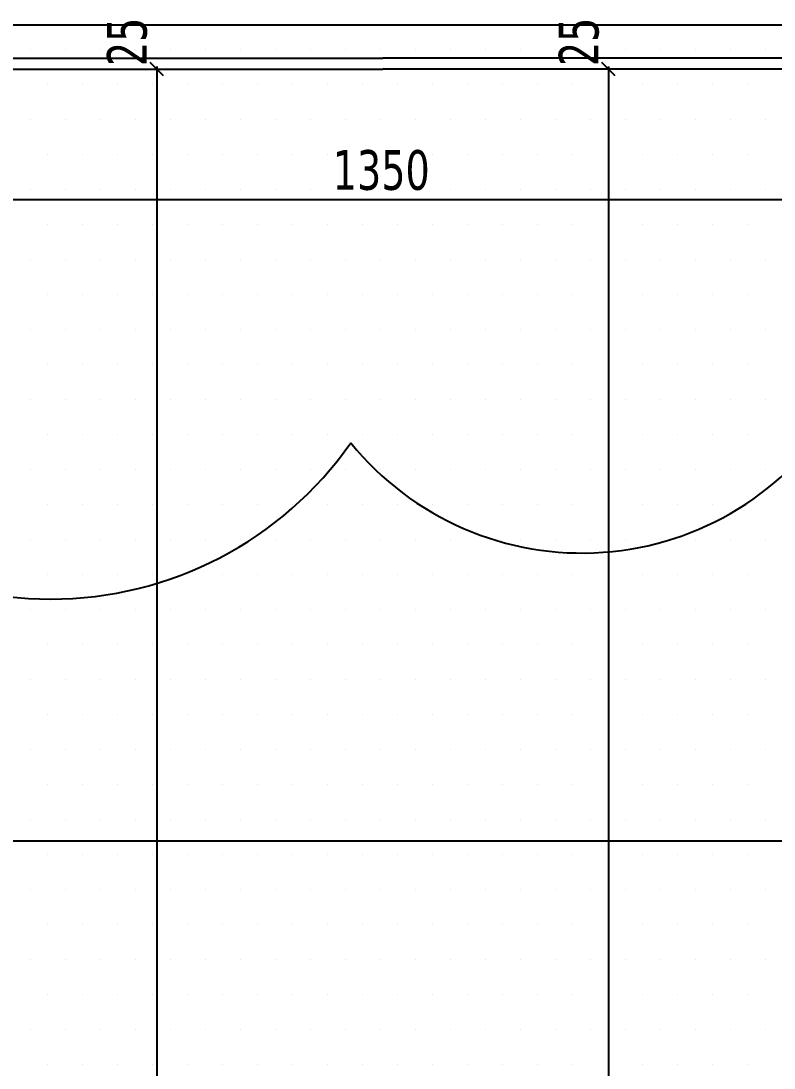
# Model space of a CAD drawing. Header units: millimetres. Extents: x 43168.9 to 43194.6, y -25545.1 to -25543.4.
# Drawn here: x 43175.3731 to 43175.4414, y -25544.0045 to -25543.9095 of the extents above; entities that cross this region are included whole.
import ezdxf

# ---------------------------------------------------------------- set-up
doc = ezdxf.new("R2010")
doc.units = ezdxf.units.MM
doc.header["$LTSCALE"] = 200
doc.linetypes.add('DASHDOT2', pattern=[0.5, 0.25, -0.125, 0, -0.125])
for name, color, linetype in [('aks_sgh', 5, 'DASHDOT2'), ('cam_sgh', 1, 'Continuous'), ('olcudis_sgh', 185, 'Continuous'), ('olcuic_sgh', 183, 'Continuous'), ('tarama-zemin_sgh', 197, 'Continuous')]:
    doc.layers.add(name, color=color, linetype=linetype)
doc.styles.add('dim', font='VERDANA.TTF', dxfattribs={"width": 0.7})

msp = doc.modelspace()

# ---------------------------------------------------------------- linework, layer by layer
at = {"color": 0, "linetype": 'ByBlock', "lineweight": -2}
for p, q in [((43175.385997, -25543.91451), (43175.384797, -25543.91331)), ((43175.385997, -25543.91451), (43175.384797, -25543.91331)), ((43175.426961, -25543.91451), (43175.425761, -25543.91331)), ((43175.426961, -25543.91451), (43175.425761, -25543.91331))]:
    msp.add_line(p, q, dxfattribs=at)
msp.add_line((43175.402982, -25543.9478), (43175.402982, -25543.9478))
for centre, radius, start, end in [((43175.423962, -25543.93076), 0.027028, 219.08336, 329.08336), ((43175.375772, -25543.928747), 0.033218, 215, 325)]:
    msp.add_arc(centre, radius, start, end)
at = {"layer": 'aks_sgh'}
for p, q in [((43175.80688, -25543.90991), (43175.004878, -25543.90991)), ((43175.80688, -25543.983919), (43175.004878, -25543.983919))]:
    msp.add_line(p, q, dxfattribs=at)
at = {"layer": 'cam_sgh'}
for p, q in [((43175.269879, -25543.91291), (43175.405879, -25543.91291)), ((43175.541879, -25543.91291), (43175.405879, -25543.91291)), ((43175.270879, -25543.91391), (43175.405879, -25543.91391)), ((43175.540879, -25543.91391), (43175.405879, -25543.91391))]:
    msp.add_line(p, q, dxfattribs=at)
at = {"layer": 'olcudis_sgh'}
msp.add_line((43175.541129, -25543.925757), (43175.270629, -25543.925757), dxfattribs=at)
at = {"layer": 'olcuic_sgh'}
for p, q in [((43175.377956, -25543.91391), (43175.386397, -25543.91391)), ((43175.377956, -25543.91391), (43175.386397, -25543.91391)), ((43175.385397, -25543.91366), (43175.385397, -25544.465169)), ((43175.385397, -25543.91391), (43175.385397, -25543.91511)), ((43175.433802, -25543.91391), (43175.425361, -25543.91391)), ((43175.433802, -25543.91391), (43175.425361, -25543.91391)), ((43175.426361, -25543.91366), (43175.426361, -25544.465169)), ((43175.426361, -25543.91391), (43175.426361, -25543.91511))]:
    msp.add_line(p, q, dxfattribs=at)
at = {"layer": 'tarama-zemin_sgh'}
for p, q in [((43175.3739, -25543.9121), (43175.3739, -25543.9121)), ((43175.377075, -25543.9121), (43175.377075, -25543.9121)), ((43175.38025, -25543.9121), (43175.38025, -25543.9121)), ((43175.383425, -25543.9121), (43175.383425, -25543.9121)), ((43175.3866, -25543.9121), (43175.3866, -25543.9121)), ((43175.389775, -25543.9121), (43175.389775, -25543.9121)), ((43175.39295, -25543.9121), (43175.39295, -25543.9121)), ((43175.396125, -25543.9121), (43175.396125, -25543.9121)), ((43175.3993, -25543.9121), (43175.3993, -25543.9121)), ((43175.402475, -25543.9121), (43175.402475, -25543.9121)), ((43175.40565, -25543.9121), (43175.40565, -25543.9121)), ((43175.408825, -25543.9121), (43175.408825, -25543.9121)), ((43175.412, -25543.9121), (43175.412, -25543.9121)), ((43175.415175, -25543.9121), (43175.415175, -25543.9121)), ((43175.41835, -25543.9121), (43175.41835, -25543.9121)), ((43175.421525, -25543.9121), (43175.421525, -25543.9121)), ((43175.4247, -25543.9121), (43175.4247, -25543.9121)), ((43175.427875, -25543.9121), (43175.427875, -25543.9121)), ((43175.43105, -25543.9121), (43175.43105, -25543.9121)), ((43175.434225, -25543.9121), (43175.434225, -25543.9121)), ((43175.4374, -25543.9121), (43175.4374, -25543.9121)), ((43175.440575, -25543.9121), (43175.440575, -25543.9121)), ((43175.375487, -25543.915275), (43175.375487, -25543.915275)), ((43175.378662, -25543.915275), (43175.378662, -25543.915275)), ((43175.381837, -25543.915275), (43175.381837, -25543.915275)), ((43175.385012, -25543.915275), (43175.385012, -25543.915275)), ((43175.388187, -25543.915275), (43175.388187, -25543.915275)), ((43175.391362, -25543.915275), (43175.391362, -25543.915275)), ((43175.394537, -25543.915275), (43175.394537, -25543.915275)), ((43175.397712, -25543.915275), (43175.397712, -25543.915275)), ((43175.400887, -25543.915275), (43175.400887, -25543.915275)), ((43175.404062, -25543.915275), (43175.404062, -25543.915275)), ((43175.407237, -25543.915275), (43175.407237, -25543.915275)), ((43175.410412, -25543.915275), (43175.410412, -25543.915275)), ((43175.413587, -25543.915275), (43175.413587, -25543.915275)), ((43175.416762, -25543.915275), (43175.416762, -25543.915275)), ((43175.419937, -25543.915275), (43175.419937, -25543.915275)), ((43175.423112, -25543.915275), (43175.423112, -25543.915275)), ((43175.426287, -25543.915275), (43175.426287, -25543.915275)), ((43175.429462, -25543.915275), (43175.429462, -25543.915275)), ((43175.432637, -25543.915275), (43175.432637, -25543.915275)), ((43175.435812, -25543.915275), (43175.435812, -25543.915275)), ((43175.438987, -25543.915275), (43175.438987, -25543.915275)), ((43175.3739, -25543.91845), (43175.3739, -25543.91845)), ((43175.377075, -25543.91845), (43175.377075, -25543.91845)), ((43175.38025, -25543.91845), (43175.38025, -25543.91845)), ((43175.383425, -25543.91845), (43175.383425, -25543.91845)), ((43175.3866, -25543.91845), (43175.3866, -25543.91845)), ((43175.389775, -25543.91845), (43175.389775, -25543.91845)), ((43175.39295, -25543.91845), (43175.39295, -25543.91845)), ((43175.396125, -25543.91845), (43175.396125, -25543.91845)), ((43175.3993, -25543.91845), (43175.3993, -25543.91845)), ((43175.402475, -25543.91845), (43175.402475, -25543.91845)), ((43175.40565, -25543.91845), (43175.40565, -25543.91845)), ((43175.408825, -25543.91845), (43175.408825, -25543.91845)), ((43175.412, -25543.91845), (43175.412, -25543.91845)), ((43175.415175, -25543.91845), (43175.415175, -25543.91845)), ((43175.41835, -25543.91845), (43175.41835, -25543.91845)), ((43175.421525, -25543.91845), (43175.421525, -25543.91845)), ((43175.4247, -25543.91845), (43175.4247, -25543.91845)), ((43175.427875, -25543.91845), (43175.427875, -25543.91845)), ((43175.43105, -25543.91845), (43175.43105, -25543.91845)), ((43175.434225, -25543.91845), (43175.434225, -25543.91845)), ((43175.4374, -25543.91845), (43175.4374, -25543.91845)), ((43175.440575, -25543.91845), (43175.440575, -25543.91845)), ((43175.375487, -25543.921625), (43175.375487, -25543.921625)), ((43175.378662, -25543.921625), (43175.378662, -25543.921625)), ((43175.381837, -25543.921625), (43175.381837, -25543.921625)), ((43175.385012, -25543.921625), (43175.385012, -25543.921625)), ((43175.388187, -25543.921625), (43175.388187, -25543.921625)), ((43175.391362, -25543.921625), (43175.391362, -25543.921625)), ((43175.394537, -25543.921625), (43175.394537, -25543.921625)), ((43175.397712, -25543.921625), (43175.397712, -25543.921625)), ((43175.400887, -25543.921625), (43175.400887, -25543.921625)), ((43175.404062, -25543.921625), (43175.404062, -25543.921625)), ((43175.407237, -25543.921625), (43175.407237, -25543.921625)), ((43175.410412, -25543.921625), (43175.410412, -25543.921625)), ((43175.413587, -25543.921625), (43175.413587, -25543.921625)), ((43175.416762, -25543.921625), (43175.416762, -25543.921625)), ((43175.419937, -25543.921625), (43175.419937, -25543.921625)), ((43175.423112, -25543.921625), (43175.423112, -25543.921625)), ((43175.426287, -25543.921625), (43175.426287, -25543.921625)), ((43175.429462, -25543.921625), (43175.429462, -25543.921625)), ((43175.432637, -25543.921625), (43175.432637, -25543.921625)), ((43175.435812, -25543.921625), (43175.435812, -25543.921625)), ((43175.438987, -25543.921625), (43175.438987, -25543.921625)), ((43175.3739, -25543.9248), (43175.3739, -25543.9248)), ((43175.377075, -25543.9248), (43175.377075, -25543.9248)), ((43175.38025, -25543.9248), (43175.38025, -25543.9248)), ((43175.383425, -25543.9248), (43175.383425, -25543.9248)), ((43175.3866, -25543.9248), (43175.3866, -25543.9248)), ((43175.389775, -25543.9248), (43175.389775, -25543.9248)), ((43175.39295, -25543.9248), (43175.39295, -25543.9248)), ((43175.396125, -25543.9248), (43175.396125, -25543.9248)), ((43175.3993, -25543.9248), (43175.3993, -25543.9248)), ((43175.402475, -25543.9248), (43175.402475, -25543.9248)), ((43175.40565, -25543.9248), (43175.40565, -25543.9248)), ((43175.408825, -25543.9248), (43175.408825, -25543.9248)), ((43175.412, -25543.9248), (43175.412, -25543.9248)), ((43175.415175, -25543.9248), (43175.415175, -25543.9248)), ((43175.41835, -25543.9248), (43175.41835, -25543.9248)), ((43175.421525, -25543.9248), (43175.421525, -25543.9248)), ((43175.4247, -25543.9248), (43175.4247, -25543.9248)), ((43175.427875, -25543.9248), (43175.427875, -25543.9248)), ((43175.43105, -25543.9248), (43175.43105, -25543.9248)), ((43175.434225, -25543.9248), (43175.434225, -25543.9248)), ((43175.4374, -25543.9248), (43175.4374, -25543.9248)), ((43175.440575, -25543.9248), (43175.440575, -25543.9248)), ((43175.375487, -25543.927975), (43175.375487, -25543.927975)), ((43175.378662, -25543.927975), (43175.378662, -25543.927975)), ((43175.381837, -25543.927975), (43175.381837, -25543.927975)), ((43175.385012, -25543.927975), (43175.385012, -25543.927975)), ((43175.388187, -25543.927975), (43175.388187, -25543.927975)), ((43175.391362, -25543.927975), (43175.391362, -25543.927975)), ((43175.394537, -25543.927975), (43175.394537, -25543.927975)), ((43175.397712, -25543.927975), (43175.397712, -25543.927975)), ((43175.400887, -25543.927975), (43175.400887, -25543.927975)), ((43175.404062, -25543.927975), (43175.404062, -25543.927975)), ((43175.407237, -25543.927975), (43175.407237, -25543.927975)), ((43175.410412, -25543.927975), (43175.410412, -25543.927975)), ((43175.413587, -25543.927975), (43175.413587, -25543.927975)), ((43175.416762, -25543.927975), (43175.416762, -25543.927975)), ((43175.419937, -25543.927975), (43175.419937, -25543.927975)), ((43175.423112, -25543.927975), (43175.423112, -25543.927975)), ((43175.426287, -25543.927975), (43175.426287, -25543.927975)), ((43175.429462, -25543.927975), (43175.429462, -25543.927975)), ((43175.432637, -25543.927975), (43175.432637, -25543.927975)), ((43175.435812, -25543.927975), (43175.435812, -25543.927975)), ((43175.438987, -25543.927975), (43175.438987, -25543.927975)), ((43175.3739, -25543.93115), (43175.3739, -25543.93115)), ((43175.377075, -25543.93115), (43175.377075, -25543.93115)), ((43175.38025, -25543.93115), (43175.38025, -25543.93115)), ((43175.383425, -25543.93115), (43175.383425, -25543.93115)), ((43175.3866, -25543.93115), (43175.3866, -25543.93115)), ((43175.389775, -25543.93115), (43175.389775, -25543.93115)), ((43175.39295, -25543.93115), (43175.39295, -25543.93115)), ((43175.396125, -25543.93115), (43175.396125, -25543.93115)), ((43175.3993, -25543.93115), (43175.3993, -25543.93115)), ((43175.402475, -25543.93115), (43175.402475, -25543.93115)), ((43175.40565, -25543.93115), (43175.40565, -25543.93115)), ((43175.408825, -25543.93115), (43175.408825, -25543.93115)), ((43175.412, -25543.93115), (43175.412, -25543.93115)), ((43175.415175, -25543.93115), (43175.415175, -25543.93115)), ((43175.41835, -25543.93115), (43175.41835, -25543.93115)), ((43175.421525, -25543.93115), (43175.421525, -25543.93115)), ((43175.4247, -25543.93115), (43175.4247, -25543.93115)), ((43175.427875, -25543.93115), (43175.427875, -25543.93115)), ((43175.43105, -25543.93115), (43175.43105, -25543.93115)), ((43175.434225, -25543.93115), (43175.434225, -25543.93115)), ((43175.4374, -25543.93115), (43175.4374, -25543.93115)), ((43175.440575, -25543.93115), (43175.440575, -25543.93115)), ((43175.375487, -25543.934325), (43175.375487, -25543.934325)), ((43175.378662, -25543.934325), (43175.378662, -25543.934325)), ((43175.381837, -25543.934325), (43175.381837, -25543.934325)), ((43175.385012, -25543.934325), (43175.385012, -25543.934325)), ((43175.388187, -25543.934325), (43175.388187, -25543.934325)), ((43175.391362, -25543.934325), (43175.391362, -25543.934325)), ((43175.394537, -25543.934325), (43175.394537, -25543.934325)), ((43175.397712, -25543.934325), (43175.397712, -25543.934325)), ((43175.400887, -25543.934325), (43175.400887, -25543.934325)), ((43175.404062, -25543.934325), (43175.404062, -25543.934325)), ((43175.407237, -25543.934325), (43175.407237, -25543.934325)), ((43175.410412, -25543.934325), (43175.410412, -25543.934325)), ((43175.413587, -25543.934325), (43175.413587, -25543.934325)), ((43175.416762, -25543.934325), (43175.416762, -25543.934325)), ((43175.419937, -25543.934325), (43175.419937, -25543.934325)), ((43175.423112, -25543.934325), (43175.423112, -25543.934325)), ((43175.426287, -25543.934325), (43175.426287, -25543.934325)), ((43175.429462, -25543.934325), (43175.429462, -25543.934325)), ((43175.432637, -25543.934325), (43175.432637, -25543.934325)), ((43175.435812, -25543.934325), (43175.435812, -25543.934325)), ((43175.438987, -25543.934325), (43175.438987, -25543.934325)), ((43175.3739, -25543.9375), (43175.3739, -25543.9375)), ((43175.377075, -25543.9375), (43175.377075, -25543.9375)), ((43175.38025, -25543.9375), (43175.38025, -25543.9375)), ((43175.383425, -25543.9375), (43175.383425, -25543.9375)), ((43175.3866, -25543.9375), (43175.3866, -25543.9375)), ((43175.389775, -25543.9375), (43175.389775, -25543.9375)), ((43175.39295, -25543.9375), (43175.39295, -25543.9375)), ((43175.396125, -25543.9375), (43175.396125, -25543.9375)), ((43175.3993, -25543.9375), (43175.3993, -25543.9375)), ((43175.402475, -25543.9375), (43175.402475, -25543.9375)), ((43175.40565, -25543.9375), (43175.40565, -25543.9375)), ((43175.408825, -25543.9375), (43175.408825, -25543.9375)), ((43175.412, -25543.9375), (43175.412, -25543.9375)), ((43175.415175, -25543.9375), (43175.415175, -25543.9375)), ((43175.41835, -25543.9375), (43175.41835, -25543.9375)), ((43175.421525, -25543.9375), (43175.421525, -25543.9375)), ((43175.4247, -25543.9375), (43175.4247, -25543.9375)), ((43175.427875, -25543.9375), (43175.427875, -25543.9375)), ((43175.43105, -25543.9375), (43175.43105, -25543.9375)), ((43175.434225, -25543.9375), (43175.434225, -25543.9375)), ((43175.4374, -25543.9375), (43175.4374, -25543.9375)), ((43175.440575, -25543.9375), (43175.440575, -25543.9375)), ((43175.375487, -25543.940675), (43175.375487, -25543.940675)), ((43175.378662, -25543.940675), (43175.378662, -25543.940675)), ((43175.381837, -25543.940675), (43175.381837, -25543.940675)), ((43175.385012, -25543.940675), (43175.385012, -25543.940675)), ((43175.388187, -25543.940675), (43175.388187, -25543.940675)), ((43175.391362, -25543.940675), (43175.391362, -25543.940675)), ((43175.394537, -25543.940675), (43175.394537, -25543.940675)), ((43175.397712, -25543.940675), (43175.397712, -25543.940675)), ((43175.400887, -25543.940675), (43175.400887, -25543.940675)), ((43175.404062, -25543.940675), (43175.404062, -25543.940675)), ((43175.407237, -25543.940675), (43175.407237, -25543.940675)), ((43175.410412, -25543.940675), (43175.410412, -25543.940675)), ((43175.413587, -25543.940675), (43175.413587, -25543.940675)), ((43175.416762, -25543.940675), (43175.416762, -25543.940675)), ((43175.419937, -25543.940675), (43175.419937, -25543.940675)), ((43175.423112, -25543.940675), (43175.423112, -25543.940675)), ((43175.426287, -25543.940675), (43175.426287, -25543.940675)), ((43175.429462, -25543.940675), (43175.429462, -25543.940675)), ((43175.432637, -25543.940675), (43175.432637, -25543.940675)), ((43175.435812, -25543.940675), (43175.435812, -25543.940675)), ((43175.438987, -25543.940675), (43175.438987, -25543.940675)), ((43175.3739, -25543.94385), (43175.3739, -25543.94385)), ((43175.377075, -25543.94385), (43175.377075, -25543.94385)), ((43175.38025, -25543.94385), (43175.38025, -25543.94385)), ((43175.383425, -25543.94385), (43175.383425, -25543.94385)), ((43175.3866, -25543.94385), (43175.3866, -25543.94385)), ((43175.389775, -25543.94385), (43175.389775, -25543.94385)), ((43175.39295, -25543.94385), (43175.39295, -25543.94385)), ((43175.396125, -25543.94385), (43175.396125, -25543.94385)), ((43175.3993, -25543.94385), (43175.3993, -25543.94385)), ((43175.402475, -25543.94385), (43175.402475, -25543.94385)), ((43175.40565, -25543.94385), (43175.40565, -25543.94385)), ((43175.408825, -25543.94385), (43175.408825, -25543.94385)), ((43175.412, -25543.94385), (43175.412, -25543.94385)), ((43175.415175, -25543.94385), (43175.415175, -25543.94385)), ((43175.41835, -25543.94385), (43175.41835, -25543.94385)), ((43175.421525, -25543.94385), (43175.421525, -25543.94385)), ((43175.4247, -25543.94385), (43175.4247, -25543.94385)), ((43175.427875, -25543.94385), (43175.427875, -25543.94385)), ((43175.43105, -25543.94385), (43175.43105, -25543.94385)), ((43175.434225, -25543.94385), (43175.434225, -25543.94385)), ((43175.4374, -25543.94385), (43175.4374, -25543.94385)), ((43175.440575, -25543.94385), (43175.440575, -25543.94385)), ((43175.375487, -25543.947025), (43175.375487, -25543.947025)), ((43175.378662, -25543.947025), (43175.378662, -25543.947025)), ((43175.381837, -25543.947025), (43175.381837, -25543.947025)), ((43175.385012, -25543.947025), (43175.385012, -25543.947025)), ((43175.388187, -25543.947025), (43175.388187, -25543.947025)), ((43175.391362, -25543.947025), (43175.391362, -25543.947025)), ((43175.394537, -25543.947025), (43175.394537, -25543.947025)), ((43175.397712, -25543.947025), (43175.397712, -25543.947025)), ((43175.400887, -25543.947025), (43175.400887, -25543.947025)), ((43175.404062, -25543.947025), (43175.404062, -25543.947025)), ((43175.407237, -25543.947025), (43175.407237, -25543.947025)), ((43175.410412, -25543.947025), (43175.410412, -25543.947025)), ((43175.413587, -25543.947025), (43175.413587, -25543.947025)), ((43175.416762, -25543.947025), (43175.416762, -25543.947025)), ((43175.419937, -25543.947025), (43175.419937, -25543.947025)), ((43175.423112, -25543.947025), (43175.423112, -25543.947025)), ((43175.426287, -25543.947025), (43175.426287, -25543.947025)), ((43175.429462, -25543.947025), (43175.429462, -25543.947025)), ((43175.432637, -25543.947025), (43175.432637, -25543.947025)), ((43175.435812, -25543.947025), (43175.435812, -25543.947025)), ((43175.438987, -25543.947025), (43175.438987, -25543.947025)), ((43175.3739, -25543.9502), (43175.3739, -25543.9502)), ((43175.377075, -25543.9502), (43175.377075, -25543.9502)), ((43175.38025, -25543.9502), (43175.38025, -25543.9502)), ((43175.383425, -25543.9502), (43175.383425, -25543.9502)), ((43175.3866, -25543.9502), (43175.3866, -25543.9502)), ((43175.389775, -25543.9502), (43175.389775, -25543.9502)), ((43175.39295, -25543.9502), (43175.39295, -25543.9502)), ((43175.396125, -25543.9502), (43175.396125, -25543.9502)), ((43175.3993, -25543.9502), (43175.3993, -25543.9502)), ((43175.402475, -25543.9502), (43175.402475, -25543.9502)), ((43175.40565, -25543.9502), (43175.40565, -25543.9502)), ((43175.408825, -25543.9502), (43175.408825, -25543.9502)), ((43175.412, -25543.9502), (43175.412, -25543.9502)), ((43175.415175, -25543.9502), (43175.415175, -25543.9502)), ((43175.41835, -25543.9502), (43175.41835, -25543.9502)), ((43175.421525, -25543.9502), (43175.421525, -25543.9502)), ((43175.4247, -25543.9502), (43175.4247, -25543.9502)), ((43175.427875, -25543.9502), (43175.427875, -25543.9502)), ((43175.43105, -25543.9502), (43175.43105, -25543.9502)), ((43175.434225, -25543.9502), (43175.434225, -25543.9502)), ((43175.4374, -25543.9502), (43175.4374, -25543.9502)), ((43175.440575, -25543.9502), (43175.440575, -25543.9502)), ((43175.375487, -25543.953375), (43175.375487, -25543.953375)), ((43175.378662, -25543.953375), (43175.378662, -25543.953375)), ((43175.381837, -25543.953375), (43175.381837, -25543.953375)), ((43175.385012, -25543.953375), (43175.385012, -25543.953375)), ((43175.388187, -25543.953375), (43175.388187, -25543.953375)), ((43175.391362, -25543.953375), (43175.391362, -25543.953375)), ((43175.394537, -25543.953375), (43175.394537, -25543.953375)), ((43175.397712, -25543.953375), (43175.397712, -25543.953375)), ((43175.400887, -25543.953375), (43175.400887, -25543.953375)), ((43175.404062, -25543.953375), (43175.404062, -25543.953375)), ((43175.407237, -25543.953375), (43175.407237, -25543.953375)), ((43175.410412, -25543.953375), (43175.410412, -25543.953375)), ((43175.413587, -25543.953375), (43175.413587, -25543.953375)), ((43175.416762, -25543.953375), (43175.416762, -25543.953375)), ((43175.419937, -25543.953375), (43175.419937, -25543.953375)), ((43175.423112, -25543.953375), (43175.423112, -25543.953375)), ((43175.426287, -25543.953375), (43175.426287, -25543.953375)), ((43175.429462, -25543.953375), (43175.429462, -25543.953375)), ((43175.432637, -25543.953375), (43175.432637, -25543.953375)), ((43175.435812, -25543.953375), (43175.435812, -25543.953375)), ((43175.438987, -25543.953375), (43175.438987, -25543.953375)), ((43175.3739, -25543.95655), (43175.3739, -25543.95655)), ((43175.377075, -25543.95655), (43175.377075, -25543.95655)), ((43175.38025, -25543.95655), (43175.38025, -25543.95655)), ((43175.383425, -25543.95655), (43175.383425, -25543.95655)), ((43175.3866, -25543.95655), (43175.3866, -25543.95655)), ((43175.389775, -25543.95655), (43175.389775, -25543.95655)), ((43175.39295, -25543.95655), (43175.39295, -25543.95655)), ((43175.396125, -25543.95655), (43175.396125, -25543.95655)), ((43175.3993, -25543.95655), (43175.3993, -25543.95655)), ((43175.402475, -25543.95655), (43175.402475, -25543.95655)), ((43175.40565, -25543.95655), (43175.40565, -25543.95655)), ((43175.408825, -25543.95655), (43175.408825, -25543.95655)), ((43175.412, -25543.95655), (43175.412, -25543.95655)), ((43175.415175, -25543.95655), (43175.415175, -25543.95655)), ((43175.41835, -25543.95655), (43175.41835, -25543.95655)), ((43175.421525, -25543.95655), (43175.421525, -25543.95655)), ((43175.4247, -25543.95655), (43175.4247, -25543.95655)), ((43175.427875, -25543.95655), (43175.427875, -25543.95655)), ((43175.43105, -25543.95655), (43175.43105, -25543.95655)), ((43175.434225, -25543.95655), (43175.434225, -25543.95655)), ((43175.4374, -25543.95655), (43175.4374, -25543.95655)), ((43175.440575, -25543.95655), (43175.440575, -25543.95655)), ((43175.375487, -25543.959725), (43175.375487, -25543.959725)), ((43175.378662, -25543.959725), (43175.378662, -25543.959725)), ((43175.381837, -25543.959725), (43175.381837, -25543.959725)), ((43175.385012, -25543.959725), (43175.385012, -25543.959725)), ((43175.388187, -25543.959725), (43175.388187, -25543.959725)), ((43175.391362, -25543.959725), (43175.391362, -25543.959725)), ((43175.394537, -25543.959725), (43175.394537, -25543.959725)), ((43175.397712, -25543.959725), (43175.397712, -25543.959725)), ((43175.400887, -25543.959725), (43175.400887, -25543.959725)), ((43175.404062, -25543.959725), (43175.404062, -25543.959725)), ((43175.407237, -25543.959725), (43175.407237, -25543.959725)), ((43175.410412, -25543.959725), (43175.410412, -25543.959725)), ((43175.413587, -25543.959725), (43175.413587, -25543.959725)), ((43175.416762, -25543.959725), (43175.416762, -25543.959725)), ((43175.419937, -25543.959725), (43175.419937, -25543.959725)), ((43175.423112, -25543.959725), (43175.423112, -25543.959725)), ((43175.426287, -25543.959725), (43175.426287, -25543.959725)), ((43175.429462, -25543.959725), (43175.429462, -25543.959725)), ((43175.432637, -25543.959725), (43175.432637, -25543.959725)), ((43175.435812, -25543.959725), (43175.435812, -25543.959725)), ((43175.438987, -25543.959725), (43175.438987, -25543.959725)), ((43175.3739, -25543.9629), (43175.3739, -25543.9629)), ((43175.377075, -25543.9629), (43175.377075, -25543.9629)), ((43175.38025, -25543.9629), (43175.38025, -25543.9629)), ((43175.383425, -25543.9629), (43175.383425, -25543.9629)), ((43175.3866, -25543.9629), (43175.3866, -25543.9629)), ((43175.389775, -25543.9629), (43175.389775, -25543.9629)), ((43175.39295, -25543.9629), (43175.39295, -25543.9629)), ((43175.396125, -25543.9629), (43175.396125, -25543.9629)), ((43175.3993, -25543.9629), (43175.3993, -25543.9629)), ((43175.402475, -25543.9629), (43175.402475, -25543.9629)), ((43175.40565, -25543.9629), (43175.40565, -25543.9629)), ((43175.408825, -25543.9629), (43175.408825, -25543.9629)), ((43175.412, -25543.9629), (43175.412, -25543.9629)), ((43175.415175, -25543.9629), (43175.415175, -25543.9629)), ((43175.41835, -25543.9629), (43175.41835, -25543.9629)), ((43175.421525, -25543.9629), (43175.421525, -25543.9629)), ((43175.4247, -25543.9629), (43175.4247, -25543.9629)), ((43175.427875, -25543.9629), (43175.427875, -25543.9629)), ((43175.43105, -25543.9629), (43175.43105, -25543.9629)), ((43175.434225, -25543.9629), (43175.434225, -25543.9629)), ((43175.4374, -25543.9629), (43175.4374, -25543.9629)), ((43175.440575, -25543.9629), (43175.440575, -25543.9629)), ((43175.375487, -25543.966075), (43175.375487, -25543.966075)), ((43175.378662, -25543.966075), (43175.378662, -25543.966075)), ((43175.381837, -25543.966075), (43175.381837, -25543.966075)), ((43175.385012, -25543.966075), (43175.385012, -25543.966075)), ((43175.388187, -25543.966075), (43175.388187, -25543.966075)), ((43175.391362, -25543.966075), (43175.391362, -25543.966075)), ((43175.394537, -25543.966075), (43175.394537, -25543.966075)), ((43175.397712, -25543.966075), (43175.397712, -25543.966075)), ((43175.400887, -25543.966075), (43175.400887, -25543.966075)), ((43175.404062, -25543.966075), (43175.404062, -25543.966075)), ((43175.407237, -25543.966075), (43175.407237, -25543.966075)), ((43175.410412, -25543.966075), (43175.410412, -25543.966075)), ((43175.413587, -25543.966075), (43175.413587, -25543.966075)), ((43175.416762, -25543.966075), (43175.416762, -25543.966075)), ((43175.419937, -25543.966075), (43175.419937, -25543.966075)), ((43175.423112, -25543.966075), (43175.423112, -25543.966075)), ((43175.426287, -25543.966075), (43175.426287, -25543.966075)), ((43175.429462, -25543.966075), (43175.429462, -25543.966075)), ((43175.432637, -25543.966075), (43175.432637, -25543.966075)), ((43175.435812, -25543.966075), (43175.435812, -25543.966075)), ((43175.438987, -25543.966075), (43175.438987, -25543.966075)), ((43175.3739, -25543.96925), (43175.3739, -25543.96925)), ((43175.377075, -25543.96925), (43175.377075, -25543.96925)), ((43175.38025, -25543.96925), (43175.38025, -25543.96925)), ((43175.383425, -25543.96925), (43175.383425, -25543.96925)), ((43175.3866, -25543.96925), (43175.3866, -25543.96925)), ((43175.389775, -25543.96925), (43175.389775, -25543.96925)), ((43175.39295, -25543.96925), (43175.39295, -25543.96925)), ((43175.396125, -25543.96925), (43175.396125, -25543.96925)), ((43175.3993, -25543.96925), (43175.3993, -25543.96925)), ((43175.402475, -25543.96925), (43175.402475, -25543.96925)), ((43175.40565, -25543.96925), (43175.40565, -25543.96925)), ((43175.408825, -25543.96925), (43175.408825, -25543.96925)), ((43175.412, -25543.96925), (43175.412, -25543.96925)), ((43175.415175, -25543.96925), (43175.415175, -25543.96925)), ((43175.41835, -25543.96925), (43175.41835, -25543.96925)), ((43175.421525, -25543.96925), (43175.421525, -25543.96925)), ((43175.4247, -25543.96925), (43175.4247, -25543.96925)), ((43175.427875, -25543.96925), (43175.427875, -25543.96925)), ((43175.43105, -25543.96925), (43175.43105, -25543.96925)), ((43175.434225, -25543.96925), (43175.434225, -25543.96925)), ((43175.4374, -25543.96925), (43175.4374, -25543.96925)), ((43175.440575, -25543.96925), (43175.440575, -25543.96925)), ((43175.375487, -25543.972425), (43175.375487, -25543.972425)), ((43175.378662, -25543.972425), (43175.378662, -25543.972425)), ((43175.381837, -25543.972425), (43175.381837, -25543.972425)), ((43175.385012, -25543.972425), (43175.385012, -25543.972425)), ((43175.388187, -25543.972425), (43175.388187, -25543.972425)), ((43175.391362, -25543.972425), (43175.391362, -25543.972425)), ((43175.394537, -25543.972425), (43175.394537, -25543.972425)), ((43175.397712, -25543.972425), (43175.397712, -25543.972425)), ((43175.400887, -25543.972425), (43175.400887, -25543.972425)), ((43175.404062, -25543.972425), (43175.404062, -25543.972425)), ((43175.407237, -25543.972425), (43175.407237, -25543.972425)), ((43175.410412, -25543.972425), (43175.410412, -25543.972425)), ((43175.413587, -25543.972425), (43175.413587, -25543.972425)), ((43175.416762, -25543.972425), (43175.416762, -25543.972425)), ((43175.419937, -25543.972425), (43175.419937, -25543.972425)), ((43175.423112, -25543.972425), (43175.423112, -25543.972425)), ((43175.426287, -25543.972425), (43175.426287, -25543.972425)), ((43175.429462, -25543.972425), (43175.429462, -25543.972425)), ((43175.432637, -25543.972425), (43175.432637, -25543.972425)), ((43175.435812, -25543.972425), (43175.435812, -25543.972425)), ((43175.438987, -25543.972425), (43175.438987, -25543.972425)), ((43175.3739, -25543.9756), (43175.3739, -25543.9756)), ((43175.377075, -25543.9756), (43175.377075, -25543.9756)), ((43175.38025, -25543.9756), (43175.38025, -25543.9756)), ((43175.383425, -25543.9756), (43175.383425, -25543.9756)), ((43175.3866, -25543.9756), (43175.3866, -25543.9756)), ((43175.389775, -25543.9756), (43175.389775, -25543.9756)), ((43175.39295, -25543.9756), (43175.39295, -25543.9756)), ((43175.396125, -25543.9756), (43175.396125, -25543.9756)), ((43175.3993, -25543.9756), (43175.3993, -25543.9756)), ((43175.402475, -25543.9756), (43175.402475, -25543.9756)), ((43175.40565, -25543.9756), (43175.40565, -25543.9756)), ((43175.408825, -25543.9756), (43175.408825, -25543.9756)), ((43175.412, -25543.9756), (43175.412, -25543.9756)), ((43175.415175, -25543.9756), (43175.415175, -25543.9756)), ((43175.41835, -25543.9756), (43175.41835, -25543.9756)), ((43175.421525, -25543.9756), (43175.421525, -25543.9756)), ((43175.4247, -25543.9756), (43175.4247, -25543.9756)), ((43175.427875, -25543.9756), (43175.427875, -25543.9756)), ((43175.43105, -25543.9756), (43175.43105, -25543.9756)), ((43175.434225, -25543.9756), (43175.434225, -25543.9756)), ((43175.4374, -25543.9756), (43175.4374, -25543.9756)), ((43175.440575, -25543.9756), (43175.440575, -25543.9756)), ((43175.375487, -25543.978775), (43175.375487, -25543.978775)), ((43175.378662, -25543.978775), (43175.378662, -25543.978775)), ((43175.381837, -25543.978775), (43175.381837, -25543.978775)), ((43175.385012, -25543.978775), (43175.385012, -25543.978775)), ((43175.388187, -25543.978775), (43175.388187, -25543.978775)), ((43175.391362, -25543.978775), (43175.391362, -25543.978775)), ((43175.394537, -25543.978775), (43175.394537, -25543.978775)), ((43175.397712, -25543.978775), (43175.397712, -25543.978775)), ((43175.400887, -25543.978775), (43175.400887, -25543.978775)), ((43175.404062, -25543.978775), (43175.404062, -25543.978775)), ((43175.407237, -25543.978775), (43175.407237, -25543.978775)), ((43175.410412, -25543.978775), (43175.410412, -25543.978775)), ((43175.413587, -25543.978775), (43175.413587, -25543.978775)), ((43175.416762, -25543.978775), (43175.416762, -25543.978775)), ((43175.419937, -25543.978775), (43175.419937, -25543.978775)), ((43175.423112, -25543.978775), (43175.423112, -25543.978775)), ((43175.426287, -25543.978775), (43175.426287, -25543.978775)), ((43175.429462, -25543.978775), (43175.429462, -25543.978775)), ((43175.432637, -25543.978775), (43175.432637, -25543.978775)), ((43175.435812, -25543.978775), (43175.435812, -25543.978775)), ((43175.438987, -25543.978775), (43175.438987, -25543.978775)), ((43175.3739, -25543.98195), (43175.3739, -25543.98195)), ((43175.377075, -25543.98195), (43175.377075, -25543.98195)), ((43175.38025, -25543.98195), (43175.38025, -25543.98195)), ((43175.383425, -25543.98195), (43175.383425, -25543.98195)), ((43175.3866, -25543.98195), (43175.3866, -25543.98195)), ((43175.389775, -25543.98195), (43175.389775, -25543.98195)), ((43175.39295, -25543.98195), (43175.39295, -25543.98195)), ((43175.396125, -25543.98195), (43175.396125, -25543.98195)), ((43175.3993, -25543.98195), (43175.3993, -25543.98195)), ((43175.402475, -25543.98195), (43175.402475, -25543.98195)), ((43175.40565, -25543.98195), (43175.40565, -25543.98195)), ((43175.408825, -25543.98195), (43175.408825, -25543.98195)), ((43175.412, -25543.98195), (43175.412, -25543.98195)), ((43175.415175, -25543.98195), (43175.415175, -25543.98195)), ((43175.41835, -25543.98195), (43175.41835, -25543.98195)), ((43175.421525, -25543.98195), (43175.421525, -25543.98195)), ((43175.4247, -25543.98195), (43175.4247, -25543.98195)), ((43175.427875, -25543.98195), (43175.427875, -25543.98195)), ((43175.43105, -25543.98195), (43175.43105, -25543.98195)), ((43175.434225, -25543.98195), (43175.434225, -25543.98195)), ((43175.4374, -25543.98195), (43175.4374, -25543.98195)), ((43175.440575, -25543.98195), (43175.440575, -25543.98195)), ((43175.375487, -25543.985125), (43175.375487, -25543.985125)), ((43175.378662, -25543.985125), (43175.378662, -25543.985125)), ((43175.381837, -25543.985125), (43175.381837, -25543.985125)), ((43175.385012, -25543.985125), (43175.385012, -25543.985125)), ((43175.388187, -25543.985125), (43175.388187, -25543.985125)), ((43175.391362, -25543.985125), (43175.391362, -25543.985125)), ((43175.394537, -25543.985125), (43175.394537, -25543.985125)), ((43175.397712, -25543.985125), (43175.397712, -25543.985125)), ((43175.400887, -25543.985125), (43175.400887, -25543.985125)), ((43175.404062, -25543.985125), (43175.404062, -25543.985125)), ((43175.407237, -25543.985125), (43175.407237, -25543.985125)), ((43175.410412, -25543.985125), (43175.410412, -25543.985125)), ((43175.413587, -25543.985125), (43175.413587, -25543.985125)), ((43175.416762, -25543.985125), (43175.416762, -25543.985125)), ((43175.419937, -25543.985125), (43175.419937, -25543.985125)), ((43175.423112, -25543.985125), (43175.423112, -25543.985125)), ((43175.426287, -25543.985125), (43175.426287, -25543.985125)), ((43175.429462, -25543.985125), (43175.429462, -25543.985125)), ((43175.432637, -25543.985125), (43175.432637, -25543.985125)), ((43175.435812, -25543.985125), (43175.435812, -25543.985125)), ((43175.438987, -25543.985125), (43175.438987, -25543.985125)), ((43175.3739, -25543.9883), (43175.3739, -25543.9883)), ((43175.377075, -25543.9883), (43175.377075, -25543.9883)), ((43175.38025, -25543.9883), (43175.38025, -25543.9883)), ((43175.383425, -25543.9883), (43175.383425, -25543.9883)), ((43175.3866, -25543.9883), (43175.3866, -25543.9883)), ((43175.389775, -25543.9883), (43175.389775, -25543.9883)), ((43175.39295, -25543.9883), (43175.39295, -25543.9883)), ((43175.396125, -25543.9883), (43175.396125, -25543.9883)), ((43175.3993, -25543.9883), (43175.3993, -25543.9883)), ((43175.402475, -25543.9883), (43175.402475, -25543.9883)), ((43175.40565, -25543.9883), (43175.40565, -25543.9883)), ((43175.408825, -25543.9883), (43175.408825, -25543.9883)), ((43175.412, -25543.9883), (43175.412, -25543.9883)), ((43175.415175, -25543.9883), (43175.415175, -25543.9883)), ((43175.41835, -25543.9883), (43175.41835, -25543.9883)), ((43175.421525, -25543.9883), (43175.421525, -25543.9883)), ((43175.4247, -25543.9883), (43175.4247, -25543.9883)), ((43175.427875, -25543.9883), (43175.427875, -25543.9883)), ((43175.43105, -25543.9883), (43175.43105, -25543.9883)), ((43175.434225, -25543.9883), (43175.434225, -25543.9883)), ((43175.4374, -25543.9883), (43175.4374, -25543.9883)), ((43175.440575, -25543.9883), (43175.440575, -25543.9883)), ((43175.375487, -25543.991475), (43175.375487, -25543.991475)), ((43175.378662, -25543.991475), (43175.378662, -25543.991475)), ((43175.381837, -25543.991475), (43175.381837, -25543.991475)), ((43175.385012, -25543.991475), (43175.385012, -25543.991475)), ((43175.388187, -25543.991475), (43175.388187, -25543.991475)), ((43175.391362, -25543.991475), (43175.391362, -25543.991475)), ((43175.394537, -25543.991475), (43175.394537, -25543.991475)), ((43175.397712, -25543.991475), (43175.397712, -25543.991475)), ((43175.400887, -25543.991475), (43175.400887, -25543.991475)), ((43175.404062, -25543.991475), (43175.404062, -25543.991475)), ((43175.407237, -25543.991475), (43175.407237, -25543.991475)), ((43175.410412, -25543.991475), (43175.410412, -25543.991475)), ((43175.413587, -25543.991475), (43175.413587, -25543.991475)), ((43175.416762, -25543.991475), (43175.416762, -25543.991475)), ((43175.419937, -25543.991475), (43175.419937, -25543.991475)), ((43175.423112, -25543.991475), (43175.423112, -25543.991475)), ((43175.426287, -25543.991475), (43175.426287, -25543.991475)), ((43175.429462, -25543.991475), (43175.429462, -25543.991475)), ((43175.432637, -25543.991475), (43175.432637, -25543.991475)), ((43175.435812, -25543.991475), (43175.435812, -25543.991475)), ((43175.438987, -25543.991475), (43175.438987, -25543.991475)), ((43175.3739, -25543.99465), (43175.3739, -25543.99465)), ((43175.377075, -25543.99465), (43175.377075, -25543.99465)), ((43175.38025, -25543.99465), (43175.38025, -25543.99465)), ((43175.383425, -25543.99465), (43175.383425, -25543.99465)), ((43175.3866, -25543.99465), (43175.3866, -25543.99465)), ((43175.389775, -25543.99465), (43175.389775, -25543.99465)), ((43175.39295, -25543.99465), (43175.39295, -25543.99465)), ((43175.396125, -25543.99465), (43175.396125, -25543.99465)), ((43175.3993, -25543.99465), (43175.3993, -25543.99465)), ((43175.402475, -25543.99465), (43175.402475, -25543.99465)), ((43175.40565, -25543.99465), (43175.40565, -25543.99465)), ((43175.408825, -25543.99465), (43175.408825, -25543.99465)), ((43175.412, -25543.99465), (43175.412, -25543.99465)), ((43175.415175, -25543.99465), (43175.415175, -25543.99465)), ((43175.41835, -25543.99465), (43175.41835, -25543.99465)), ((43175.421525, -25543.99465), (43175.421525, -25543.99465)), ((43175.4247, -25543.99465), (43175.4247, -25543.99465)), ((43175.427875, -25543.99465), (43175.427875, -25543.99465)), ((43175.43105, -25543.99465), (43175.43105, -25543.99465)), ((43175.434225, -25543.99465), (43175.434225, -25543.99465)), ((43175.4374, -25543.99465), (43175.4374, -25543.99465)), ((43175.440575, -25543.99465), (43175.440575, -25543.99465)), ((43175.375487, -25543.997825), (43175.375487, -25543.997825)), ((43175.378662, -25543.997825), (43175.378662, -25543.997825)), ((43175.381837, -25543.997825), (43175.381837, -25543.997825)), ((43175.385012, -25543.997825), (43175.385012, -25543.997825)), ((43175.388187, -25543.997825), (43175.388187, -25543.997825)), ((43175.391362, -25543.997825), (43175.391362, -25543.997825)), ((43175.394537, -25543.997825), (43175.394537, -25543.997825)), ((43175.397712, -25543.997825), (43175.397712, -25543.997825)), ((43175.400887, -25543.997825), (43175.400887, -25543.997825)), ((43175.404062, -25543.997825), (43175.404062, -25543.997825)), ((43175.407237, -25543.997825), (43175.407237, -25543.997825)), ((43175.410412, -25543.997825), (43175.410412, -25543.997825)), ((43175.413587, -25543.997825), (43175.413587, -25543.997825)), ((43175.416762, -25543.997825), (43175.416762, -25543.997825)), ((43175.419937, -25543.997825), (43175.419937, -25543.997825)), ((43175.423112, -25543.997825), (43175.423112, -25543.997825)), ((43175.426287, -25543.997825), (43175.426287, -25543.997825)), ((43175.429462, -25543.997825), (43175.429462, -25543.997825)), ((43175.432637, -25543.997825), (43175.432637, -25543.997825)), ((43175.435812, -25543.997825), (43175.435812, -25543.997825)), ((43175.438987, -25543.997825), (43175.438987, -25543.997825)), ((43175.3739, -25544.001), (43175.3739, -25544.001)), ((43175.377075, -25544.001), (43175.377075, -25544.001)), ((43175.38025, -25544.001), (43175.38025, -25544.001)), ((43175.383425, -25544.001), (43175.383425, -25544.001)), ((43175.3866, -25544.001), (43175.3866, -25544.001)), ((43175.389775, -25544.001), (43175.389775, -25544.001)), ((43175.39295, -25544.001), (43175.39295, -25544.001)), ((43175.396125, -25544.001), (43175.396125, -25544.001)), ((43175.3993, -25544.001), (43175.3993, -25544.001)), ((43175.402475, -25544.001), (43175.402475, -25544.001)), ((43175.40565, -25544.001), (43175.40565, -25544.001)), ((43175.408825, -25544.001), (43175.408825, -25544.001)), ((43175.412, -25544.001), (43175.412, -25544.001)), ((43175.415175, -25544.001), (43175.415175, -25544.001)), ((43175.41835, -25544.001), (43175.41835, -25544.001)), ((43175.421525, -25544.001), (43175.421525, -25544.001)), ((43175.4247, -25544.001), (43175.4247, -25544.001)), ((43175.427875, -25544.001), (43175.427875, -25544.001)), ((43175.43105, -25544.001), (43175.43105, -25544.001)), ((43175.434225, -25544.001), (43175.434225, -25544.001)), ((43175.4374, -25544.001), (43175.4374, -25544.001)), ((43175.440575, -25544.001), (43175.440575, -25544.001)), ((43175.375487, -25544.004175), (43175.375487, -25544.004175)), ((43175.378662, -25544.004175), (43175.378662, -25544.004175)), ((43175.381837, -25544.004175), (43175.381837, -25544.004175)), ((43175.385012, -25544.004175), (43175.385012, -25544.004175)), ((43175.388187, -25544.004175), (43175.388187, -25544.004175)), ((43175.391362, -25544.004175), (43175.391362, -25544.004175)), ((43175.394537, -25544.004175), (43175.394537, -25544.004175)), ((43175.397712, -25544.004175), (43175.397712, -25544.004175)), ((43175.400887, -25544.004175), (43175.400887, -25544.004175)), ((43175.404062, -25544.004175), (43175.404062, -25544.004175)), ((43175.407237, -25544.004175), (43175.407237, -25544.004175)), ((43175.410412, -25544.004175), (43175.410412, -25544.004175)), ((43175.413587, -25544.004175), (43175.413587, -25544.004175)), ((43175.416762, -25544.004175), (43175.416762, -25544.004175)), ((43175.419937, -25544.004175), (43175.419937, -25544.004175)), ((43175.423112, -25544.004175), (43175.423112, -25544.004175)), ((43175.426287, -25544.004175), (43175.426287, -25544.004175)), ((43175.429462, -25544.004175), (43175.429462, -25544.004175)), ((43175.432637, -25544.004175), (43175.432637, -25544.004175)), ((43175.435812, -25544.004175), (43175.435812, -25544.004175)), ((43175.438987, -25544.004175), (43175.438987, -25544.004175))]:
    msp.add_line(p, q, dxfattribs=at)

# ---------------------------------------------------------------- texts
at = {"layer": 'olcudis_sgh', "color": 2, "style": 'dim', "width": 0.7}
msp.add_text('1350', height=0.0036, dxfattribs=at).set_placement((43175.401351, -25543.924844))
at = {"layer": 'olcuic_sgh', "color": 2, "style": 'dim', "width": 0.7}
for p in [(43175.384484, -25543.913627), (43175.425449, -25543.913627)]:
    msp.add_text('25', height=0.0036, rotation=90, dxfattribs=at).set_placement(p)

doc.saveas('drawing.dxf')
